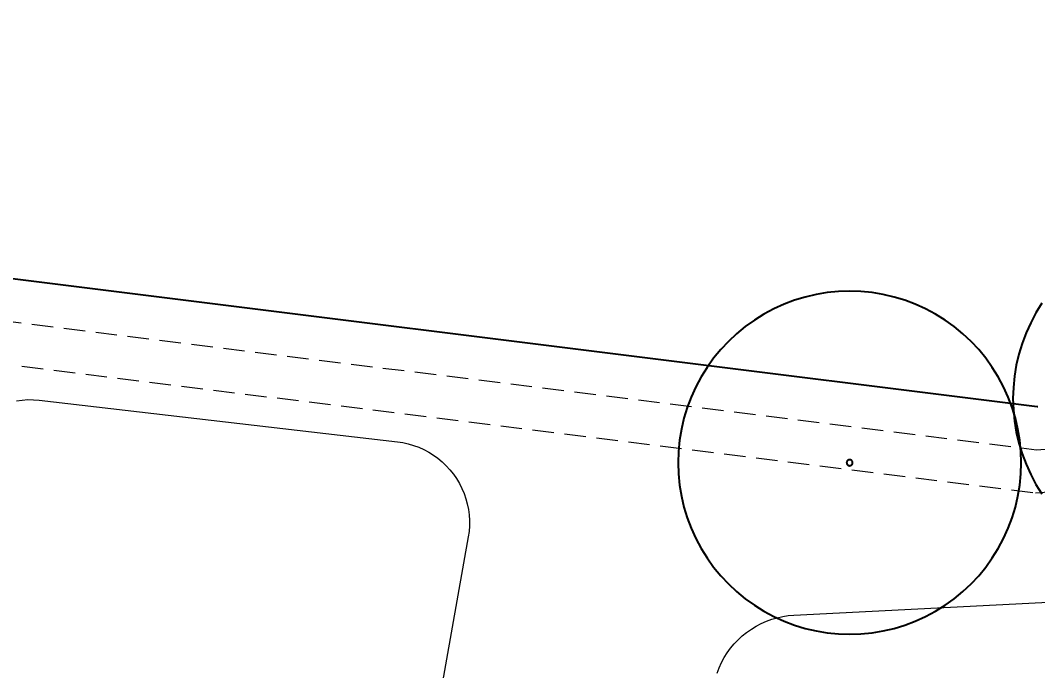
# Model space of a CAD drawing. Header units: inches. Extents: x -3368894 to 5148796, y 84 to 10864301.
# Drawn here: x 502562.26 to 502585.98, y 4346442.23 to 4346457.39 of the extents above; entities that cross this region are included whole.
import ezdxf

# ---------------------------------------------------------------- set-up
doc = ezdxf.new("R2010")
doc.units = ezdxf.units.IN
doc.header["$MEASUREMENT"] = 0
doc.linetypes.add('NASCOSTA', pattern=[0.375, 0.25, -0.125])
doc.layers.add('cm_quote', color=174, linetype='Continuous', lineweight=0)
doc.layers.add('cp_pozzette_linee', color=142, linetype='Continuous', lineweight=9)
for name, color, linetype in [('cp_alberi_linea', 103, 'Continuous'), ('cp_recinzioni leggere_linea', 4, 'Continuous'), ('cp_vegetazione_linee', 34, 'Continuous')]:
    doc.layers.add(name, color=color, linetype=linetype)
doc.styles.get("Standard").update_dxf_attribs({"font": 'GOTHIC.TTF'})
doc.dimstyles.new('Quote 200', dxfattribs={"dimtxt": 0.5, "dimasz": 0.2, "dimexe": 1.25, "dimexo": 0.625, "dimgap": 0.2, "dimtad": 1, "dimzin": 1, "dimtxsty": 'Standard', "dimblk": 'ARCHTICK', "dimcen": 2.5, "dimse1": 1, "dimse2": 1, "dimazin": 0, "dimtfac": 1, "dimtmove": 0, "dimatfit": 3, "dimldrblk": 'NONE', "dimfxl": 1, "dimlwd": 0, "dimarcsym": 0})

# ---------------------------------------------------------------- blocks, each defined once
blk = doc.blocks.new('_ArchTick')
at = {"color": 0, "linetype": 'ByBlock', "const_width": 0.15}
blk.add_lwpolyline([(-0.5, -0.5), (0.5, 0.5)], dxfattribs=at)
blk = doc.blocks.new('*D263')
at = {"layer": 'cm_quote', "color": 0, "lineweight": 0, "transparency": 16777216}
for p, q in [((-3368891.703, 8689622.26), (-929594.242, 10864300.067)), ((-3368894.34, 8689619.909), (-3368891.703, 8689622.26))]:
    blk.add_line(p, q, dxfattribs=at)
at = {"layer": 'DEFPOINTS', "color": 0, "transparency": 16777216}
for p in [(-3368891.703, 8689622.26), (503231.569, 4346330.378), (503228.933, 4346328.028)]:
    blk.add_point(p, dxfattribs=at)
at = {"layer": 'cm_quote', "color": 0, "lineweight": 0, "transparency": 16777216, "xscale": 0.2, "yscale": 0.2, "zscale": 0.2}
for p, rotation in [((-3368891.703, 8689622.26), 41.71758129249201), ((-3368894.34, 8689619.909), 221.717581292492)]:
    blk.add_blockref('_ArchTick', p, dxfattribs=dict(at, rotation=rotation))
at = {"layer": 'cm_quote', "color": 0, "transparency": 16777216, "insert": (-929595.199, 10864299.865), "char_height": 0.5, "attachment_point": 5, "rotation": 41.7176}
blk.add_mtext('3,53', dxfattribs=at)
blk = doc.blocks.new('_None')

msp = doc.modelspace()

# ---------------------------------------------------------------- linework, layer by layer
msp.add_lwpolyline([(502585.971, 4346448.386), (502585.981, 4346448.385)])
at = {"layer": 'cp_alberi_linea'}
for points in [[(502585.598, 4346447.076), (502585.59, 4346447.338), (502585.564, 4346447.598), (502585.522, 4346447.857), (502585.462, 4346448.112), (502585.386, 4346448.362), (502585.294, 4346448.607), (502585.186, 4346448.845), (502585.063, 4346449.076), (502584.924, 4346449.299), (502584.772, 4346449.511), (502584.606, 4346449.714), (502584.427, 4346449.905), (502584.236, 4346450.084), (502584.033, 4346450.25), (502583.821, 4346450.402), (502583.598, 4346450.54), (502583.368, 4346450.664), (502583.129, 4346450.772), (502582.884, 4346450.864), (502582.634, 4346450.94), (502582.379, 4346450.999), (502582.121, 4346451.042), (502581.86, 4346451.068), (502581.598, 4346451.076), (502581.337, 4346451.068), (502581.076, 4346451.042), (502580.818, 4346450.999), (502580.563, 4346450.94), (502580.313, 4346450.864), (502580.068, 4346450.772), (502579.829, 4346450.664), (502579.598, 4346450.54), (502579.376, 4346450.402), (502579.163, 4346450.25), (502578.961, 4346450.084), (502578.77, 4346449.905), (502578.591, 4346449.714), (502578.425, 4346449.511), (502578.273, 4346449.299), (502578.134, 4346449.076), (502578.011, 4346448.845), (502577.903, 4346448.607), (502577.811, 4346448.362), (502577.735, 4346448.112), (502577.675, 4346447.857), (502577.633, 4346447.598), (502577.607, 4346447.338), (502577.598, 4346447.076), (502577.607, 4346446.815), (502577.633, 4346446.554), (502577.675, 4346446.296), (502577.735, 4346446.041), (502577.811, 4346445.79), (502577.903, 4346445.546), (502578.011, 4346445.307), (502578.134, 4346445.076), (502578.273, 4346444.854), (502578.425, 4346444.641), (502578.591, 4346444.439), (502578.77, 4346444.248), (502578.961, 4346444.069), (502579.163, 4346443.903), (502579.376, 4346443.75), (502579.598, 4346443.612), (502579.829, 4346443.489), (502580.068, 4346443.381), (502580.313, 4346443.289), (502580.563, 4346443.213), (502580.818, 4346443.153), (502581.076, 4346443.11), (502581.337, 4346443.085), (502581.598, 4346443.076), (502581.86, 4346443.085), (502582.121, 4346443.11), (502582.379, 4346443.153), (502582.634, 4346443.213), (502582.884, 4346443.289), (502583.129, 4346443.381), (502583.368, 4346443.489), (502583.598, 4346443.612), (502583.821, 4346443.75), (502584.033, 4346443.903), (502584.236, 4346444.069), (502584.427, 4346444.248), (502584.606, 4346444.439), (502584.772, 4346444.641), (502584.924, 4346444.854), (502585.063, 4346445.076), (502585.186, 4346445.307), (502585.294, 4346445.546), (502585.386, 4346445.79), (502585.462, 4346446.041), (502585.522, 4346446.296), (502585.564, 4346446.554), (502585.59, 4346446.815)], [(502581.669, 4346447.076), (502581.668, 4346447.081), (502581.668, 4346447.085), (502581.667, 4346447.09), (502581.666, 4346447.094), (502581.665, 4346447.099), (502581.663, 4346447.103), (502581.661, 4346447.107), (502581.659, 4346447.111), (502581.657, 4346447.115), (502581.654, 4346447.119), (502581.651, 4346447.122), (502581.648, 4346447.126), (502581.645, 4346447.129), (502581.641, 4346447.132), (502581.637, 4346447.135), (502581.633, 4346447.137), (502581.629, 4346447.139), (502581.625, 4346447.141), (502581.621, 4346447.143), (502581.617, 4346447.144), (502581.612, 4346447.145), (502581.608, 4346447.146), (502581.603, 4346447.146), (502581.598, 4346447.146), (502581.594, 4346447.146), (502581.589, 4346447.146), (502581.585, 4346447.145), (502581.58, 4346447.144), (502581.576, 4346447.143), (502581.572, 4346447.141), (502581.567, 4346447.139), (502581.563, 4346447.137), (502581.559, 4346447.135), (502581.556, 4346447.132), (502581.552, 4346447.129), (502581.549, 4346447.126), (502581.546, 4346447.122), (502581.543, 4346447.119), (502581.54, 4346447.115), (502581.538, 4346447.111), (502581.536, 4346447.107), (502581.534, 4346447.103), (502581.532, 4346447.099), (502581.531, 4346447.094), (502581.53, 4346447.09), (502581.529, 4346447.085), (502581.528, 4346447.081), (502581.528, 4346447.076), (502581.528, 4346447.072), (502581.529, 4346447.067), (502581.53, 4346447.063), (502581.531, 4346447.058), (502581.532, 4346447.054), (502581.534, 4346447.049), (502581.536, 4346447.045), (502581.538, 4346447.041), (502581.54, 4346447.037), (502581.543, 4346447.034), (502581.546, 4346447.03), (502581.549, 4346447.027), (502581.552, 4346447.024), (502581.556, 4346447.021), (502581.559, 4346447.018), (502581.563, 4346447.016), (502581.567, 4346447.013), (502581.572, 4346447.011), (502581.576, 4346447.01), (502581.58, 4346447.009), (502581.585, 4346447.007), (502581.589, 4346447.007), (502581.594, 4346447.006), (502581.598, 4346447.006), (502581.603, 4346447.006), (502581.608, 4346447.007), (502581.612, 4346447.007), (502581.617, 4346447.009), (502581.621, 4346447.01), (502581.625, 4346447.011), (502581.629, 4346447.013), (502581.633, 4346447.016), (502581.637, 4346447.018), (502581.641, 4346447.021), (502581.645, 4346447.024), (502581.648, 4346447.027), (502581.651, 4346447.03), (502581.654, 4346447.034), (502581.657, 4346447.037), (502581.659, 4346447.041), (502581.661, 4346447.045), (502581.663, 4346447.049), (502581.665, 4346447.054), (502581.666, 4346447.058), (502581.667, 4346447.063), (502581.668, 4346447.067), (502581.668, 4346447.072)]]:
    msp.add_lwpolyline(points, close=True, dxfattribs=at)
msp.add_lwpolyline([(502586.08, 4346450.793), (502585.941, 4346450.57), (502585.818, 4346450.339), (502585.71, 4346450.101), (502585.618, 4346449.856), (502585.542, 4346449.605), (502585.482, 4346449.351), (502585.44, 4346449.092), (502585.414, 4346448.832), (502585.405, 4346448.57), (502585.414, 4346448.309), (502585.44, 4346448.048), (502585.482, 4346447.79), (502585.542, 4346447.535), (502585.618, 4346447.284), (502585.71, 4346447.039), (502585.818, 4346446.801), (502585.941, 4346446.57), (502586.08, 4346446.348)], dxfattribs=at)
at = {"layer": 'cp_pozzette_linee'}
for points in [[(502562.177, 4346448.521), (502562.308, 4346448.538), (502562.44, 4346448.546), (502562.572, 4346448.544), (502562.704, 4346448.534), (502571.055, 4346447.563), (502571.183, 4346447.544), (502571.309, 4346447.516), (502571.433, 4346447.48), (502571.554, 4346447.435), (502571.672, 4346447.382), (502571.786, 4346447.321), (502571.895, 4346447.253), (502572, 4346447.178), (502572.099, 4346447.095), (502572.193, 4346447.006), (502572.28, 4346446.911), (502572.36, 4346446.81), (502572.434, 4346446.704), (502572.5, 4346446.593), (502572.558, 4346446.478), (502572.609, 4346446.359), (502572.651, 4346446.237), (502572.685, 4346446.113), (502572.711, 4346445.986), (502572.727, 4346445.858), (502572.735, 4346445.729), (502572.735, 4346445.6), (502572.725, 4346445.472), (502572.707, 4346445.344), (502570.129, 4346430.817)], [(502578.509, 4346442.169), (502578.556, 4346442.293), (502578.611, 4346442.414), (502578.674, 4346442.53), (502578.744, 4346442.642), (502578.822, 4346442.749), (502578.906, 4346442.851), (502578.997, 4346442.947), (502579.095, 4346443.037), (502579.197, 4346443.12), (502579.306, 4346443.196), (502579.419, 4346443.265), (502579.536, 4346443.326), (502579.657, 4346443.38), (502579.781, 4346443.425), (502579.908, 4346443.462), (502580.038, 4346443.49), (502580.168, 4346443.51), (502580.3, 4346443.521), (502605.706, 4346444.821)]]:
    msp.add_lwpolyline(points, dxfattribs=at)
at = {"layer": 'cp_recinzioni leggere_linea'}
msp.add_lwpolyline([(502377.588, 4346478.245), (502388.545, 4346479.626), (502409.697, 4346482.858), (502429.071, 4346487.504), (502466.364, 4346482.898), (502483.137, 4346476.627), (502524.307, 4346461.417), (502547.138, 4346453.239), (502585.971, 4346448.386)], dxfattribs=at)
at = {"layer": 'cp_vegetazione_linee', "linetype": 'NASCOSTA', "lineweight": 13, "ltscale": 2}
for points in [[(502186.132, 4346415.946), (502186.737, 4346416.13), (502187.305, 4346416.309), (502188.352, 4346416.743), (502226.547, 4346430.521), (502238.213, 4346434.41), (502262.424, 4346456.847), (502275.41, 4346462.555), (502317.466, 4346468.597), (502377.721, 4346477.254), (502388.683, 4346478.636), (502409.89, 4346481.876), (502429.128, 4346486.489), (502466.124, 4346481.92), (502482.789, 4346475.69), (502523.965, 4346460.477), (502546.904, 4346452.261), (502585.955, 4346447.38), (502606.038, 4346448.84), (502634.559, 4346450.563), (502659.979, 4346451.587), (502688.863, 4346451.853), (502722.539, 4346448.771)], [(502185.808, 4346414.806), (502186.421, 4346414.988), (502187.033, 4346415.175), (502187.647, 4346415.368), (502188.713, 4346415.81), (502226.874, 4346429.576), (502238.735, 4346433.53), (502262.98, 4346455.999), (502275.687, 4346461.585), (502317.608, 4346467.607), (502377.855, 4346476.263), (502388.821, 4346477.645), (502410.082, 4346480.894), (502429.185, 4346485.475), (502465.885, 4346480.942), (502482.44, 4346474.752), (502523.623, 4346459.537), (502546.671, 4346451.282), (502585.929, 4346446.376), (502606.104, 4346447.842), (502634.609, 4346449.564), (502660.004, 4346450.587), (502688.822, 4346450.853), (502722.912, 4346447.733)]]:
    msp.add_lwpolyline(points, dxfattribs=at)

# ---------------------------------------------------------------- dimensions: what is measured, and where the dimension line sits
at = {"layer": 'cm_quote'}
dim = msp.add_linear_dim(base=(-3368891.703, 8689622.26), p1=(503228.933, 4346328.028), p2=(503231.569, 4346330.378), angle=41.7176, dimstyle='Quote 200', dxfattribs=at)
dim.commit()
dim.dimension.update_dxf_attribs({"geometry": '*D263', "text_midpoint": (-929594.876, 10864299.502), "dimtype": 161})

doc.saveas('drawing.dxf')
